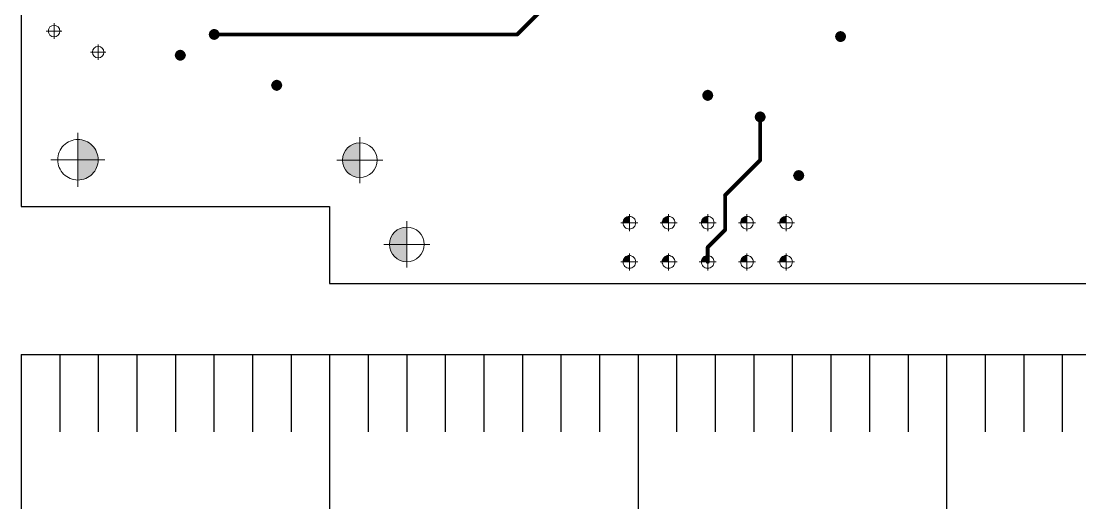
# Model space of a CAD drawing. Header units: millimetres. Extents: x 1557 to 2774, y 1107 to 1474.
# Drawn here: x 2266 to 2334.6, y 1323 to 1354.6 of the extents above; entities that cross this region are included whole.
import ezdxf

# ---------------------------------------------------------------- set-up
doc = ezdxf.new("R2010")
doc.units = ezdxf.units.MM
for name, color, linetype in [('BottomLayer', 5, 'Continuous'), ('PDF _Геометрия', 7, 'Continuous'), ('PDF _Сплошная заливка', 7, 'Continuous'), ('ViaHoleLayer', 16, 'Continuous')]:
    doc.layers.add(name, color=color, linetype=linetype)

msp = doc.modelspace()

# ---------------------------------------------------------------- hatches: boundary and pattern name
at = {"layer": 'PDF _Сплошная заливка', "transparency": 33554559}
for points in [[(2278.761, 1353.734, -0.414259), (2278.499, 1353.472), (2278.499, 1353.472), (2278.499, 1353.472), (2278.499, 1353.734), (2278.499, 1353.734)], [(2319.373, 1353.596, -0.414186), (2319.111, 1353.334), (2319.111, 1353.334), (2319.111, 1353.334), (2319.111, 1353.596), (2319.111, 1353.596)], [(2276.561, 1352.384, -0.414186), (2276.299, 1352.122), (2276.299, 1352.122), (2276.299, 1352.122), (2276.299, 1352.384), (2276.299, 1352.384)], [(2282.813, 1350.436, -0.414259), (2282.551, 1350.174), (2282.551, 1350.174), (2282.551, 1350.174), (2282.551, 1350.436), (2282.551, 1350.436)], [(2310.761, 1349.784, -0.414158), (2310.498, 1349.522), (2310.498, 1349.522), (2310.498, 1349.522), (2310.498, 1349.784), (2310.498, 1349.784)], [(2314.161, 1348.384, -0.414158), (2313.898, 1348.122), (2313.898, 1348.122), (2313.898, 1348.122), (2313.898, 1348.384), (2313.898, 1348.384)], [(2269.664, 1346.917, -0.414219), (2270.976, 1345.604), (2270.976, 1345.604), (2270.976, 1345.604), (2269.664, 1345.604), (2269.664, 1345.604)], [(2286.815, 1345.582, -0.414205), (2287.94, 1346.707), (2287.94, 1346.707), (2287.94, 1346.707), (2287.94, 1345.582), (2287.94, 1345.582)], [(2270.976, 1345.604, -0.414214), (2269.664, 1344.292), (2269.664, 1344.292), (2269.664, 1344.292), (2269.664, 1345.604), (2269.664, 1345.604)], [(2287.94, 1344.457, -0.414205), (2286.815, 1345.582), (2286.815, 1345.582), (2286.815, 1345.582), (2287.94, 1345.582), (2287.94, 1345.582)], [(2316.661, 1344.584, -0.414208), (2316.398, 1344.322), (2316.398, 1344.322), (2316.398, 1344.322), (2316.398, 1344.584), (2316.398, 1344.584)], [(2305.006, 1341.524, -0.414222), (2305.418, 1341.937), (2305.418, 1341.937), (2305.418, 1341.937), (2305.418, 1341.524), (2305.418, 1341.524)], [(2307.546, 1341.524, -0.414222), (2307.958, 1341.937), (2307.958, 1341.937), (2307.958, 1341.937), (2307.958, 1341.524), (2307.958, 1341.524)], [(2310.086, 1341.524, -0.414222), (2310.498, 1341.937), (2310.498, 1341.937), (2310.498, 1341.937), (2310.498, 1341.524), (2310.498, 1341.524)], [(2312.626, 1341.524, -0.414222), (2313.038, 1341.937), (2313.038, 1341.937), (2313.038, 1341.937), (2313.038, 1341.524), (2313.038, 1341.524)], [(2315.166, 1341.524, -0.414222), (2315.578, 1341.937), (2315.578, 1341.937), (2315.578, 1341.937), (2315.578, 1341.524), (2315.578, 1341.524)], [(2289.863, 1340.121, -0.414205), (2290.988, 1341.246), (2290.988, 1341.246), (2290.988, 1341.246), (2290.988, 1340.121), (2290.988, 1340.121)], [(2290.988, 1338.996, -0.414205), (2289.863, 1340.121), (2289.863, 1340.121), (2289.863, 1340.121), (2290.988, 1340.121), (2290.988, 1340.121)], [(2305.006, 1338.984, -0.414222), (2305.418, 1339.397), (2305.418, 1339.397), (2305.418, 1339.397), (2305.418, 1338.984), (2305.418, 1338.984)], [(2307.546, 1338.984, -0.414222), (2307.958, 1339.397), (2307.958, 1339.397), (2307.958, 1339.397), (2307.958, 1338.984), (2307.958, 1338.984)], [(2310.086, 1338.984, -0.414222), (2310.498, 1339.397), (2310.498, 1339.397), (2310.498, 1339.397), (2310.498, 1338.984), (2310.498, 1338.984)], [(2312.626, 1338.984, -0.414222), (2313.038, 1339.397), (2313.038, 1339.397), (2313.038, 1339.397), (2313.038, 1338.984), (2313.038, 1338.984)], [(2315.166, 1338.984, -0.414222), (2315.578, 1339.397), (2315.578, 1339.397), (2315.578, 1339.397), (2315.578, 1338.984), (2315.578, 1338.984)]]:
    msp.add_hatch(color=7, dxfattribs=at).paths.add_polyline_path(points)

# ---------------------------------------------------------------- linework, layer by layer
for p, q in [((2265.983, 1432.582), (2265.983, 1342.582)), ((2265.983, 1342.582), (2285.983, 1342.582)), ((2285.983, 1342.582), (2285.983, 1337.582)), ((2285.983, 1337.582), (2365.983, 1337.582)), ((2265.983, 1332.97), (2270.983, 1332.97)), ((2265.983, 1332.97), (2265.983, 1322.97)), ((2268.483, 1332.97), (2268.483, 1327.97)), ((2270.983, 1332.97), (2275.983, 1332.97)), ((2270.983, 1332.97), (2270.983, 1327.97)), ((2273.483, 1332.97), (2273.483, 1327.97)), ((2275.983, 1332.97), (2280.983, 1332.97)), ((2275.983, 1332.97), (2275.983, 1327.97)), ((2278.483, 1332.97), (2278.483, 1327.97)), ((2280.983, 1332.97), (2285.983, 1332.97)), ((2280.983, 1332.97), (2280.983, 1327.97)), ((2283.483, 1332.97), (2283.483, 1327.97)), ((2285.983, 1332.97), (2290.983, 1332.97)), ((2285.983, 1332.97), (2285.983, 1322.97)), ((2288.483, 1332.97), (2288.483, 1327.97)), ((2290.983, 1332.97), (2295.983, 1332.97)), ((2290.983, 1332.97), (2290.983, 1327.97)), ((2293.483, 1332.97), (2293.483, 1327.97)), ((2295.983, 1332.97), (2300.983, 1332.97)), ((2295.983, 1332.97), (2295.983, 1327.97)), ((2298.483, 1332.97), (2298.483, 1327.97)), ((2300.983, 1332.97), (2305.983, 1332.97)), ((2300.983, 1332.97), (2300.983, 1327.97)), ((2303.483, 1332.97), (2303.483, 1327.97)), ((2305.983, 1332.97), (2310.983, 1332.97)), ((2305.983, 1332.97), (2305.983, 1322.97)), ((2308.483, 1332.97), (2308.483, 1327.97)), ((2310.983, 1332.97), (2315.983, 1332.97)), ((2310.983, 1332.97), (2310.983, 1327.97)), ((2313.483, 1332.97), (2313.483, 1327.97)), ((2315.983, 1332.97), (2320.983, 1332.97)), ((2315.983, 1332.97), (2315.983, 1327.97)), ((2318.483, 1332.97), (2318.483, 1327.97)), ((2320.983, 1332.97), (2325.983, 1332.97)), ((2320.983, 1332.97), (2320.983, 1327.97)), ((2323.483, 1332.97), (2323.483, 1327.97)), ((2325.983, 1332.97), (2330.983, 1332.97)), ((2325.983, 1332.97), (2325.983, 1322.97)), ((2328.483, 1332.97), (2328.483, 1327.97)), ((2330.983, 1332.97), (2335.983, 1332.97)), ((2330.983, 1332.97), (2330.983, 1327.97)), ((2333.483, 1332.97), (2333.483, 1327.97))]:
    msp.add_line(p, q)
at = {"layer": 'BottomLayer', "const_width": 0.25}
for points in [[(2308.899, 1364.484), (2298.149, 1353.734)], [(2298.149, 1353.734), (2278.499, 1353.734)], [(2313.899, 1345.584), (2313.899, 1348.384)], [(2313.899, 1345.584), (2311.624, 1343.309)], [(2311.624, 1341.058), (2311.624, 1343.309)], [(2311.624, 1341.058), (2310.499, 1339.933)], [(2310.499, 1338.984), (2310.499, 1339.933)]]:
    msp.add_lwpolyline(points, dxfattribs=at)
at = {"layer": 'BottomLayer', "const_width": 0.125}
for points in [[(2298.211, 1353.734, -1), (2298.086, 1353.734, -1)], [(2298.211, 1353.734, -1), (2298.086, 1353.734, -1)], [(2313.961, 1348.384, -1), (2313.836, 1348.384, -1)], [(2313.961, 1345.584, -1), (2313.836, 1345.584, -1)], [(2313.961, 1345.584, -1), (2313.836, 1345.584, -1)], [(2311.686, 1343.309, -1), (2311.561, 1343.309, -1)], [(2311.686, 1343.309, -1), (2311.561, 1343.309, -1)], [(2311.686, 1341.058, -1), (2311.561, 1341.058, -1)], [(2311.686, 1341.058, -1), (2311.561, 1341.058, -1)], [(2310.561, 1339.933, -1), (2310.436, 1339.933, -1)], [(2310.561, 1339.933, -1), (2310.436, 1339.933, -1)], [(2310.561, 1338.984, -1), (2310.436, 1338.984, -1)]]:
    msp.add_lwpolyline(points, format="xyb", close=True, dxfattribs=at)
at = {"layer": 'PDF _Геометрия', "lineweight": 9}
for points in [[(2267.739, 1353.954, -0.414158), (2268.114, 1354.329, -0.414158), (2268.489, 1353.954, -0.414158), (2268.114, 1353.579, -0.414158)], [(2278.236, 1353.734, -0.414315), (2278.499, 1353.997, -0.414315), (2278.761, 1353.734, -0.414315), (2278.499, 1353.472, -0.414315)], [(2318.848, 1353.596, -0.414315), (2319.111, 1353.859, -0.414315), (2319.373, 1353.596, -0.414315), (2319.111, 1353.334, -0.414315)], [(2270.599, 1352.584, -0.414158), (2270.974, 1352.959, -0.414158), (2271.349, 1352.584, -0.414158), (2270.974, 1352.209, -0.414158)], [(2276.036, 1352.384, -0.414315), (2276.299, 1352.647, -0.414315), (2276.561, 1352.384, -0.414315), (2276.299, 1352.122, -0.414315)], [(2282.289, 1350.437, -0.414315), (2282.551, 1350.699, -0.414315), (2282.813, 1350.437, -0.414315), (2282.551, 1350.174, -0.414315)], [(2310.236, 1349.784, -0.414315), (2310.498, 1350.047, -0.414315), (2310.761, 1349.784, -0.414315), (2310.498, 1349.522, -0.414315)], [(2313.636, 1348.384, -0.414036), (2313.898, 1348.647, -0.414315), (2314.161, 1348.384, -0.414315), (2313.898, 1348.122, -0.414036)], [(2268.352, 1345.604, -0.414214), (2269.664, 1346.917, -0.414214), (2270.976, 1345.604, -0.414259), (2269.664, 1344.292, -0.414259)], [(2286.815, 1345.582, -0.414158), (2287.94, 1346.707, -0.414158), (2289.065, 1345.582, -0.414158), (2287.94, 1344.457, -0.414158)], [(2316.136, 1344.584, -0.414315), (2316.398, 1344.847, -0.414315), (2316.661, 1344.584, -0.414315), (2316.398, 1344.322, -0.414315)], [(2305.006, 1341.524, -0.41428), (2305.419, 1341.937, -0.414457), (2305.831, 1341.524, -0.414457), (2305.419, 1341.112, -0.41428)], [(2307.546, 1341.524, -0.41428), (2307.958, 1341.937, -0.414457), (2308.371, 1341.524, -0.414457), (2307.958, 1341.112, -0.41428)], [(2310.086, 1341.524, -0.41428), (2310.498, 1341.937, -0.414457), (2310.911, 1341.524, -0.414457), (2310.498, 1341.112, -0.41428)], [(2312.626, 1341.524, -0.41428), (2313.038, 1341.937, -0.414457), (2313.451, 1341.524, -0.414457), (2313.038, 1341.112, -0.41428)], [(2315.166, 1341.524, -0.41428), (2315.578, 1341.937, -0.414457), (2315.991, 1341.524, -0.414457), (2315.578, 1341.112, -0.41428)], [(2289.863, 1340.121, -0.414158), (2290.988, 1341.246, -0.414158), (2292.113, 1340.121, -0.414158), (2290.988, 1338.996, -0.414158)], [(2305.006, 1338.984, -0.41428), (2305.419, 1339.397, -0.414457), (2305.831, 1338.984, -0.414457), (2305.419, 1338.572, -0.41428)], [(2307.546, 1338.984, -0.41428), (2307.958, 1339.397, -0.414457), (2308.371, 1338.984, -0.414457), (2307.958, 1338.572, -0.41428)], [(2310.086, 1338.984, -0.41428), (2310.498, 1339.397, -0.414457), (2310.911, 1338.984, -0.414457), (2310.498, 1338.572, -0.41428)], [(2312.626, 1338.984, -0.41428), (2313.038, 1339.397, -0.414457), (2313.451, 1338.984, -0.414457), (2313.038, 1338.572, -0.41428)], [(2315.166, 1338.984, -0.41428), (2315.578, 1339.397, -0.414457), (2315.991, 1338.984, -0.414457), (2315.578, 1338.572, -0.41428)]]:
    msp.add_lwpolyline(points, format="xyb", close=True, dxfattribs=at)
for points in [[(2268.114, 1353.454), (2268.114, 1354.454)], [(2267.614, 1353.954), (2268.614, 1353.954)], [(2278.149, 1353.734), (2278.849, 1353.734)], [(2278.499, 1353.384), (2278.499, 1354.084)], [(2318.761, 1353.596), (2319.461, 1353.596)], [(2319.111, 1353.246), (2319.111, 1353.946)], [(2270.974, 1352.084), (2270.974, 1353.084)], [(2270.474, 1352.584), (2271.474, 1352.584)], [(2275.949, 1352.384), (2276.649, 1352.384)], [(2276.299, 1352.034), (2276.299, 1352.734)], [(2282.201, 1350.437), (2282.901, 1350.437)], [(2282.551, 1350.087), (2282.551, 1350.787)], [(2310.148, 1349.784), (2310.848, 1349.784)], [(2310.498, 1349.434), (2310.498, 1350.134)], [(2313.548, 1348.384), (2314.248, 1348.384)], [(2313.898, 1348.034), (2313.898, 1348.734)], [(2269.664, 1343.854), (2269.664, 1347.354)], [(2287.94, 1344.082), (2287.94, 1347.082)], [(2267.914, 1345.604), (2271.414, 1345.604)], [(2286.44, 1345.582), (2289.44, 1345.582)], [(2316.398, 1344.234), (2316.398, 1344.934)], [(2316.048, 1344.584), (2316.748, 1344.584)], [(2305.419, 1340.974), (2305.419, 1342.074)], [(2307.958, 1340.974), (2307.958, 1342.074)], [(2310.498, 1340.974), (2310.498, 1342.074)], [(2313.038, 1340.974), (2313.038, 1342.074)], [(2315.578, 1340.974), (2315.578, 1342.074)], [(2290.988, 1338.621), (2290.988, 1341.621)], [(2304.869, 1341.524), (2305.968, 1341.524)], [(2307.409, 1341.524), (2308.508, 1341.524)], [(2309.948, 1341.524), (2311.048, 1341.524)], [(2312.488, 1341.524), (2313.588, 1341.524)], [(2315.028, 1341.524), (2316.128, 1341.524)], [(2289.488, 1340.121), (2292.488, 1340.121)], [(2305.419, 1338.434), (2305.419, 1339.534)], [(2307.958, 1338.434), (2307.958, 1339.534)], [(2310.498, 1338.434), (2310.498, 1339.534)], [(2313.038, 1338.434), (2313.038, 1339.534)], [(2315.578, 1338.434), (2315.578, 1339.534)], [(2304.869, 1338.984), (2305.968, 1338.984)], [(2307.409, 1338.984), (2308.508, 1338.984)], [(2309.948, 1338.984), (2311.048, 1338.984)], [(2312.488, 1338.984), (2313.588, 1338.984)], [(2315.028, 1338.984), (2316.128, 1338.984)]]:
    msp.add_lwpolyline(points, dxfattribs=at)
at = {"layer": 'ViaHoleLayer', "const_width": 0.35}
for points in [[(2278.674, 1353.734, -1), (2278.324, 1353.734, -1)], [(2319.286, 1353.597, -1), (2318.936, 1353.597, -1)], [(2276.474, 1352.384, -1), (2276.124, 1352.384, -1)], [(2282.726, 1350.437, -1), (2282.376, 1350.437, -1)], [(2310.674, 1349.784, -1), (2310.324, 1349.784, -1)], [(2314.074, 1348.384, -1), (2313.724, 1348.384, -1)], [(2316.574, 1344.584, -1), (2316.224, 1344.584, -1)]]:
    msp.add_lwpolyline(points, format="xyb", close=True, dxfattribs=at)

doc.saveas('drawing.dxf')
